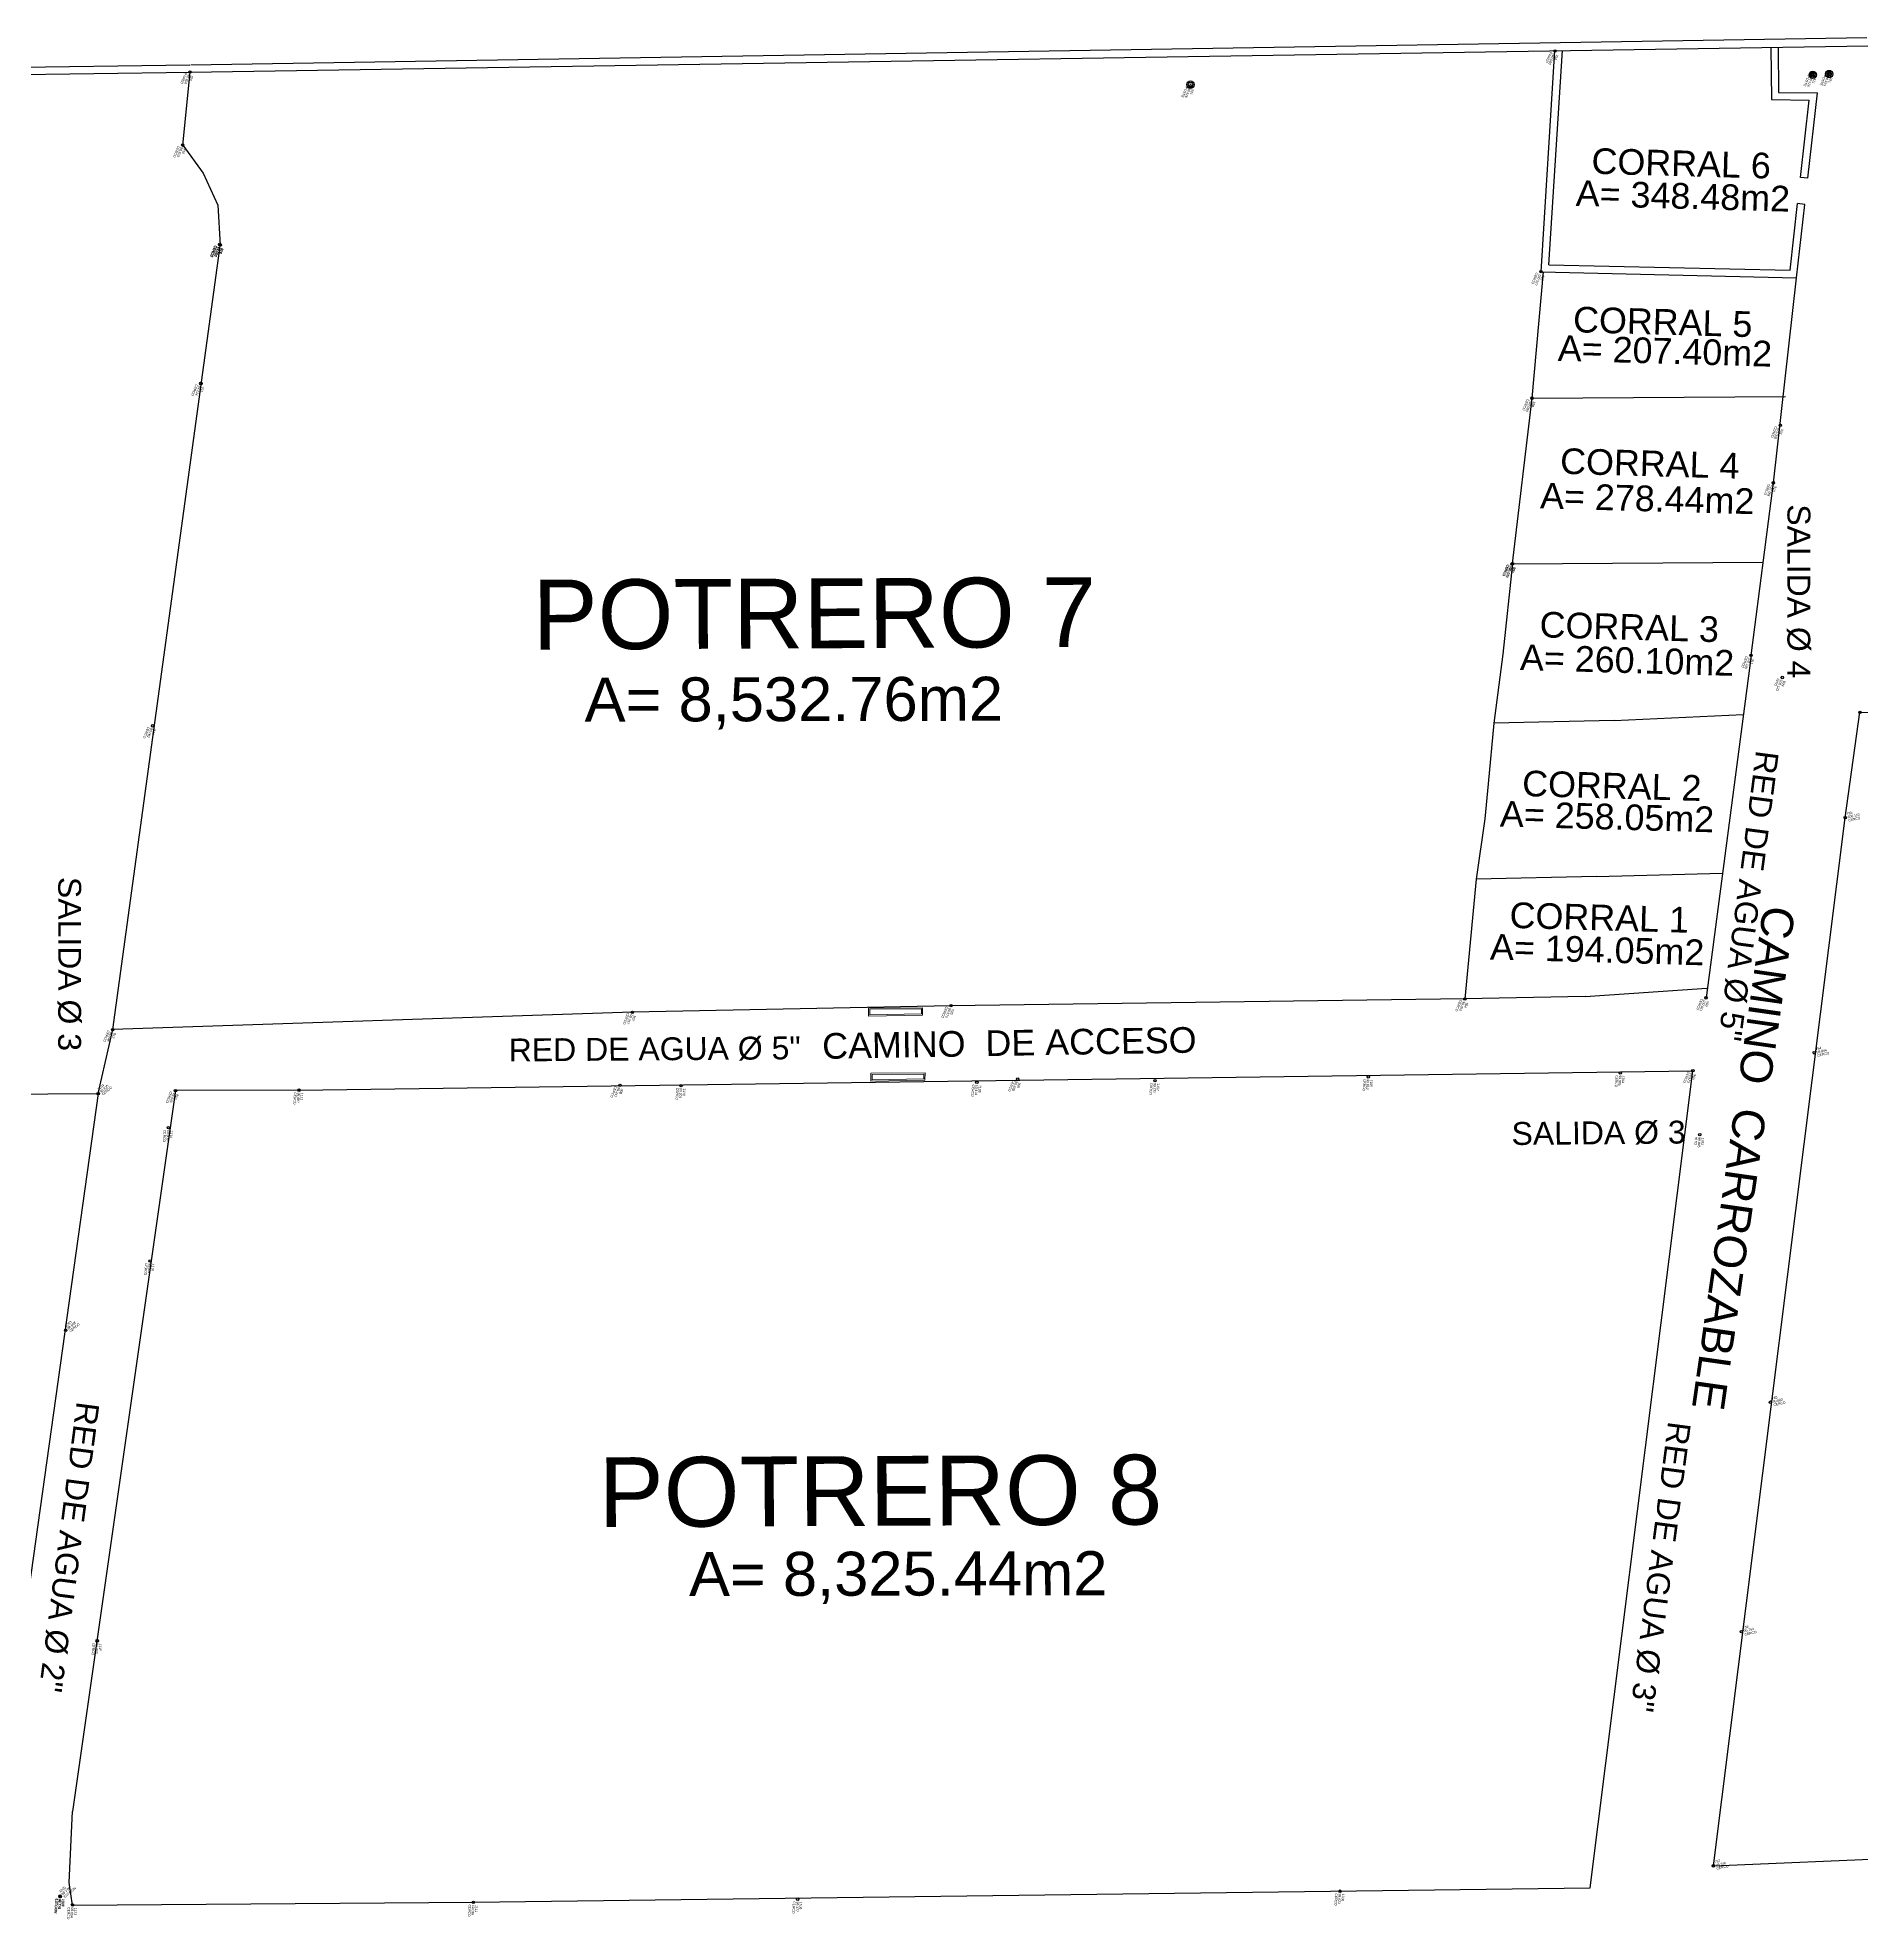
# Model space of a CAD drawing. Header units: metres. Extents: x -4524 to 2222, y -1534 to 2985.
# Drawn here: x -520.5 to -371.1, y 319.5 to 473.8 of the extents above; entities that cross this region are included whole.
import ezdxf
from ezdxf.enums import TextEntityAlignment as Align

# ---------------------------------------------------------------- set-up
doc = ezdxf.new("R2010")
doc.units = ezdxf.units.M
doc.header["$LTSCALE"] = 25.4
doc.header["$MEASUREMENT"] = 0
doc.layers.add('51', color=7, linetype='Continuous')
doc.styles.add('ARIAL', font='')
doc.styles.add('CUADROS', font='')
doc.styles.get('ARIAL').set_extended_font_data('Arial')
doc.styles.get('CUADROS').set_extended_font_data('Arial')

# ---------------------------------------------------------------- blocks, each defined once
blk = doc.blocks.new('POSTE')
at = {"color": 2}
blk.add_circle((0, 0), 0.8, dxfattribs=at)
at = {"color": 1}
blk.add_circle((0, 0), 0.5, dxfattribs=at)

msp = doc.modelspace()

# ---------------------------------------------------------------- linework, layer by layer
at = {"color": 30, "true_color": 0xf26722}
for p, q in [((-507.94, 471.56), (-370.66, 473.79)), ((-508, 470.97), (-368.84, 473.16)), ((-397.35, 454.62), (-396.21, 472.73)), ((-396.71, 455.2), (-395.6, 472.74)), ((-378.52, 473.01), (-378.48, 468.72)), ((-377.92, 473.02), (-377.89, 469.31)), ((-686.13, 468.9), (-508.01, 471.57)), ((-686.12, 468.31), (-508, 470.97)), ((-377.89, 469.31), (-374.7, 469.27)), ((-375.5, 462.28), (-374.7, 469.27)), ((-378.48, 468.72), (-375.38, 468.68)), ((-376.09, 462.35), (-375.38, 468.68)), ((-375.5, 462.28, 100.5), (-376.09, 462.35, 100.5)), ((-376.95, 454.74), (-376.34, 460.2)), ((-376.42, 454.13), (-375.74, 460.13)), ((-375.74, 460.13), (-376.34, 460.2)), ((-397.35, 454.62), (-376.42, 454.13)), ((-396.71, 455.2), (-376.95, 454.74))]:
    msp.add_line(p, q, dxfattribs=at)
at = {"linetype": 'Continuous'}
for p, q in [((-396.21, 472.69), (-396.21, 472.69)), ((-396.21, 472.69), (-396.21, 472.69)), ((-508, 470.97), (-508, 470.97)), ((-508, 470.97), (-508, 470.97)), ((-375.1, 470.75), (-375.1, 470.75)), ((-375.1, 470.75), (-375.1, 470.75)), ((-373.75, 470.81), (-373.75, 470.81)), ((-373.75, 470.81), (-373.75, 470.81)), ((-426.05, 469.84), (-426.05, 469.84)), ((-426.05, 469.84), (-426.05, 469.84)), ((-508.6, 464.99), (-508.6, 464.99)), ((-508.6, 464.99), (-508.6, 464.99)), ((-505.58, 456.85), (-505.58, 456.85)), ((-505.58, 456.85), (-505.58, 456.85)), ((-505.54, 456.84), (-505.54, 456.84)), ((-505.54, 456.84), (-505.54, 456.84)), ((-505.53, 456.81), (-505.53, 456.81)), ((-505.53, 456.81), (-505.53, 456.81)), ((-397.35, 454.62), (-397.35, 454.62)), ((-397.35, 454.62), (-397.35, 454.62)), ((-507.11, 445.47), (-507.11, 445.47)), ((-507.11, 445.47), (-507.11, 445.47)), ((-398.09, 444.27), (-398.09, 444.27)), ((-398.09, 444.27), (-398.09, 444.27)), ((-398.09, 444.27), (-398.09, 444.27)), ((-398.09, 444.27), (-398.09, 444.27)), ((-377.75, 442.04), (-377.75, 442.04)), ((-377.75, 442.04), (-377.75, 442.04)), ((-378.32, 437.34), (-378.32, 437.34)), ((-378.32, 437.34), (-378.32, 437.34)), ((-399.72, 430.7), (-399.72, 430.7)), ((-399.72, 430.7), (-399.72, 430.7)), ((-399.69, 430.73), (-399.69, 430.73)), ((-399.69, 430.73), (-399.69, 430.73)), ((-380.15, 423.21), (-380.15, 423.21)), ((-380.15, 423.21), (-380.15, 423.21)), ((-377.59, 421.4), (-377.59, 421.4)), ((-377.59, 421.4), (-377.59, 421.4)), ((-371.23, 418.55), (-371.23, 418.55)), ((-371.23, 418.55), (-371.23, 418.55)), ((-511.06, 417.44), (-511.06, 417.44)), ((-511.06, 417.44), (-511.06, 417.44)), ((-372.44, 409.92), (-372.44, 409.92)), ((-372.44, 409.92), (-372.44, 409.92)), ((-403.59, 395.08), (-403.59, 395.08)), ((-403.59, 395.08), (-403.59, 395.08)), ((-383.84, 395.17), (-383.84, 395.17)), ((-383.84, 395.17), (-383.84, 395.17)), ((-471.77, 393.99), (-471.77, 393.99)), ((-471.77, 393.99), (-471.77, 393.99)), ((-445.68, 394.52), (-445.68, 394.52)), ((-445.68, 394.52), (-445.68, 394.52)), ((-514.33, 392.57), (-514.33, 392.57)), ((-514.33, 392.57), (-514.33, 392.57)), ((-374.98, 390.67), (-374.98, 390.67)), ((-374.98, 390.67), (-374.98, 390.67)), ((-390.86, 389.02), (-390.86, 389.02)), ((-390.86, 389.02), (-390.86, 389.02)), ((-384.92, 389.2), (-384.92, 389.2)), ((-384.92, 389.2), (-384.92, 389.2)), ((-515.52, 387.33), (-515.52, 387.33)), ((-515.52, 387.33), (-515.52, 387.33)), ((-509.19, 387.57), (-509.19, 387.57)), ((-509.19, 387.57), (-509.19, 387.57)), ((-499.08, 387.61), (-499.08, 387.61)), ((-499.08, 387.61), (-499.08, 387.61)), ((-472.79, 388.01), (-472.79, 388.01)), ((-472.79, 388.01), (-472.79, 388.01)), ((-467.78, 387.98), (-467.78, 387.98)), ((-467.78, 387.98), (-467.78, 387.98)), ((-443.56, 388.25), (-443.56, 388.25)), ((-443.56, 388.25), (-443.56, 388.25)), ((-440.21, 388.51), (-440.21, 388.51)), ((-440.21, 388.51), (-440.21, 388.51)), ((-428.97, 388.39), (-428.97, 388.39)), ((-428.97, 388.39), (-428.97, 388.39)), ((-411.5, 388.7), (-411.5, 388.7)), ((-411.5, 388.7), (-411.5, 388.7)), ((-509.77, 384.54), (-509.77, 384.54)), ((-509.77, 384.54), (-509.77, 384.54)), ((-384.35, 383.96), (-384.35, 383.96)), ((-384.35, 383.96), (-384.35, 383.96)), ((-511.28, 373.63), (-511.28, 373.63)), ((-511.28, 373.63), (-511.28, 373.63)), ((-518.18, 367.94), (-518.18, 367.94)), ((-518.18, 367.94), (-518.18, 367.94)), ((-378.57, 362.06), (-378.57, 362.06)), ((-378.57, 362.06), (-378.57, 362.06)), ((-380.94, 343.27), (-380.94, 343.27)), ((-380.94, 343.27), (-380.94, 343.27)), ((-515.6, 342.52), (-515.6, 342.52)), ((-515.6, 342.52), (-515.6, 342.52)), ((-383.24, 324.1), (-383.24, 324.1)), ((-383.24, 324.1), (-383.24, 324.1)), ((-518.65, 321.62), (-518.65, 321.62)), ((-518.65, 321.62), (-518.65, 321.62)), ((-518.65, 321.62), (-518.65, 321.62)), ((-518.65, 321.62), (-518.65, 321.62)), ((-518.63, 321.58), (-518.63, 321.58)), ((-518.63, 321.58), (-518.63, 321.58)), ((-484.79, 321.11), (-484.79, 321.11)), ((-484.79, 321.11), (-484.79, 321.11)), ((-458.23, 321.37), (-458.23, 321.37)), ((-458.23, 321.37), (-458.23, 321.37)), ((-413.82, 322.02), (-413.82, 322.02)), ((-413.82, 322.02), (-413.82, 322.02)), ((-517.62, 320.89), (-517.62, 320.89)), ((-517.62, 320.89), (-517.62, 320.89))]:
    msp.add_line(p, q, dxfattribs=at)
at = {"color": 7, "lineweight": 30}
for p, q in [((-508.6, 464.99), (-508, 470.97)), ((-508.6, 464.99), (-506.91, 462.69)), ((-506.91, 462.69), (-505.72, 460.06)), ((-505.72, 460.06), (-505.53, 456.81)), ((-514.33, 392.57), (-505.51, 456.94)), ((-398.09, 444.27), (-397.14, 454.61)), ((-378.32, 437.34), (-376.42, 454.13)), ((-399.69, 430.73), (-398.09, 444.27)), ((-398.09, 444.27), (-377.33, 444.4)), ((-380.15, 423.21), (-378.32, 437.34)), ((-399.69, 430.73), (-400.47, 423.3)), ((-399.72, 430.7), (-379.16, 430.85)), ((-400.47, 423.3), (-401.22, 417.66)), ((-380.15, 423.21), (-383.84, 395.17)), ((-391.36, 417.88), (-380.79, 418.36)), ((-372.44, 409.92), (-371.23, 418.55)), ((-371.23, 418.55), (-344.47, 417.82)), ((-401.22, 417.66), (-401.68, 412.68)), ((-391.36, 417.88), (-401.22, 417.66)), ((-401.68, 412.68), (-401.95, 409.82)), ((-401.95, 409.82), (-402.67, 404.89)), ((-383.24, 324.1), (-372.44, 409.92)), ((-402.67, 404.89), (-403.59, 395.08)), ((-392.81, 405.11), (-402.67, 404.89)), ((-392.81, 405.11), (-382.5, 405.39)), ((-403.59, 395.08), (-445.68, 394.52)), ((-393.73, 395.29), (-403.59, 395.08)), ((-393.73, 395.29), (-383.76, 395.95)), ((-471.77, 393.99), (-514.33, 392.57)), ((-445.68, 394.52), (-471.77, 393.99)), ((-515.52, 387.33), (-514.33, 392.57)), ((-499.08, 387.61), (-384.92, 389.2)), ((-393.34, 322.29), (-384.92, 389.2)), ((-556.55, 387.05), (-515.52, 387.33)), ((-515.52, 387.33), (-524.71, 321.79)), ((-509.19, 387.57), (-517.63, 328.55)), ((-499.08, 387.61), (-509.19, 387.57)), ((-517.91, 322.73), (-517.63, 328.55)), ((-383.24, 324.1), (-352.66, 325.37)), ((-517.62, 320.89), (-517.91, 322.73)), ((-517.62, 320.89), (-484.79, 321.11)), ((-484.79, 321.11), (-393.34, 322.29))]:
    msp.add_line(p, q, dxfattribs=at)
at = {"color": 4, "lineweight": 20}
for points in [[(-452.43, 393.68), (-448, 393.76), (-448, 394.36), (-452.42, 394.33)], [(-452.33, 393.78), (-448.1, 393.85), (-448.1, 394.26), (-452.32, 394.23)], [(-452.23, 388.35), (-447.81, 388.43), (-447.8, 389.03), (-452.23, 389)], [(-452.13, 388.45), (-447.91, 388.53), (-447.9, 388.93), (-452.13, 388.9)]]:
    msp.add_lwpolyline(points, close=True, dxfattribs=at)
at = {"linetype": 'Continuous'}
for centre in [(-396.21, 472.69), (-508, 470.97), (-426.05, 469.84), (-508.6, 464.99), (-505.58, 456.85), (-505.54, 456.84), (-505.53, 456.81), (-397.35, 454.62), (-507.11, 445.47), (-398.09, 444.27), (-398.09, 444.27), (-377.75, 442.04), (-378.32, 437.34), (-399.72, 430.7), (-399.69, 430.73), (-380.15, 423.21), (-377.59, 421.4), (-371.23, 418.55), (-511.06, 417.44), (-372.44, 409.92), (-403.59, 395.08), (-383.84, 395.17), (-471.77, 393.99), (-445.68, 394.52), (-514.33, 392.57), (-374.98, 390.67), (-390.86, 389.02), (-384.92, 389.2), (-515.52, 387.33), (-509.19, 387.57), (-499.08, 387.61), (-472.79, 388.01), (-467.78, 387.98), (-443.56, 388.25), (-440.21, 388.51), (-428.97, 388.39), (-411.5, 388.7), (-509.77, 384.54), (-384.35, 383.96), (-511.28, 373.63), (-518.18, 367.94), (-378.57, 362.06), (-515.6, 342.52), (-380.94, 343.27), (-383.24, 324.1), (-518.65, 321.62), (-518.65, 321.62), (-518.63, 321.58), (-517.62, 320.89), (-484.79, 321.11), (-458.23, 321.37), (-413.82, 322.02)]:
    msp.add_circle(centre, 0.1, dxfattribs=at)
at = {"color": 30, "lineweight": 50, "true_color": 0xf26722}
for centre in [(-375.1, 470.75), (-373.75, 470.81)]:
    msp.add_circle(centre, 0.1, dxfattribs=at)

# ---------------------------------------------------------------- block references
at = {"color": 30, "lineweight": 50, "true_color": 0xf26722, "xscale": 0.3750000000000119, "yscale": 0.3750000000000119, "zscale": 0.125, "rotation": 22.72753844802789}
for p in [(-375.1, 470.75), (-373.75, 470.81), (-426.06, 469.94)]:
    msp.add_blockref('POSTE', p, dxfattribs=at)

# ---------------------------------------------------------------- texts
at = {"color": 4, "style": 'ARIAL'}
for s, height, rotation, p in [('SALIDA Ø 4', 1.874, 269.9716, (-377.17, 435.58)), ('RED DE AGUA Ø 5"', 1.8741, 262.5301, (-379.73, 415.49)), ('SALIDA Ø 3', 1.874, 269.9716, (-518.79, 405.07)), ('RED DE AGUA Ø 5"', 1.8741, 0.4416, (-481.89, 389.96, -100.5)), ('SALIDA Ø 3', 1.874, 0.492, (-399.76, 383.12)), ('RED DE AGUA Ø 2"', 1.8741, 262.5301, (-517.27, 362.17)), ('RED DE AGUA Ø 3"', 1.8741, 262.5301, (-386.93, 360.55))]:
    msp.add_text(s, height=height, rotation=rotation, dxfattribs=at).set_placement(p)
at = {"color": 3, "char_height": 0.2, "attachment_point": 4}
for s, insert, rotation in [('PARED', (-396.54, 472.61), 248.0259), ('PARED', (-508.34, 470.89), 248.0259), ('POSTE', (-375.43, 470.67), 248.0259), ('POSTE', (-374.09, 470.73), 248.0259), ('POSTE', (-426.38, 469.76), 248.0259), ('CERCO', (-508.93, 464.91), 248.0259), ('CERCO', (-505.91, 456.77), 248.0259), ('CERCO', (-505.87, 456.76), 248.0259), ('CERCO', (-505.86, 456.73), 248.0259), ('CERCO', (-397.68, 454.54), 248.0259), ('CERCO', (-507.44, 445.39), 248.0259), ('CERCO', (-398.42, 444.19), 248.0259), ('CERCO', (-398.42, 444.19), 248.0259), ('CERCO', (-378.09, 441.96), 248.0259), ('CERCO', (-378.65, 437.26), 248.0259), ('CERCO', (-400.06, 430.62), 248.0259), ('CERCO', (-400.02, 430.65), 248.0259), ('CERCO', (-380.49, 423.13), 248.0259), ('HITO', (-377.92, 421.32), 248.0259), ('CERCO', (-511.39, 417.35), 248.0259), ('CERCO', (-372.18, 409.69), 12.7971), ('CERCO', (-384.17, 395.09), 248.0259), ('CERCO', (-472.1, 393.91), 248.0259), ('CERCO', (-446.01, 394.44), 248.0259), ('CERCO', (-403.92, 394.99), 248.0259), ('CERCO', (-514.66, 392.49), 248.0259), ('CERCO', (-374.72, 390.44), 12.7971), ('CERCO', (-385.26, 389.12), 248.0259), ('CERCO', (-515.19, 387.24), 39.446), ('CERCO', (-509.53, 387.49), 248.0259), ('CERCO', (-499.38, 387.43), 266.2776), ('CERCO', (-473.12, 387.93), 248.0259), ('CERCO', (-468.07, 387.8), 266.2776), ('CERCO', (-443.85, 388.07), 266.2776), ('CERCO', (-440.55, 388.43), 248.0259), ('CERCO', (-429.26, 388.21), 266.2776), ('CERCO', (-411.8, 388.52), 266.2776), ('CERCO', (-391.15, 388.84), 266.2776), ('CERCO', (-510.06, 384.35), 266.2776), ('HITO', (-384.65, 383.78), 266.2776), ('CERCO', (-511.58, 373.45), 266.2776), ('CERCO', (-517.85, 367.85), 39.446), ('CERCO', (-378.31, 361.83), 12.7971), ('CERCO', (-380.68, 343.04), 12.7971), ('CERCO', (-515.89, 342.34), 266.2776), ('CERCO', (-382.98, 323.87), 12.7971), ('ESTCION', (-518.94, 321.44), 266.2776), ('ESTCION', (-518.92, 321.4), 266.2776), ('ESTCION', (-518.32, 321.53), 39.446), ('CERCO', (-458.52, 321.19), 266.2776), ('CERCO', (-414.11, 321.84), 266.2776), ('CERCO', (-517.92, 320.71), 266.2776), ('CERCO', (-485.08, 320.93), 266.2776)]:
    msp.add_mtext(s, dxfattribs=dict(at, insert=insert, rotation=rotation))
at = {"color": 1, "char_height": 0.2, "attachment_point": 4}
for s, insert, rotation in [('100.098', (-396.28, 472.51), 248.0259), ('98.984', (-508.08, 470.79), 248.0259), ('98.516', (-426.12, 469.66), 248.0259), ('98.516', (-375.17, 470.56), 248.0259), ('98.516', (-373.83, 470.62), 248.0259), ('98.924', (-508.67, 464.81), 248.0259), ('99.052', (-505.65, 456.66), 248.0259), ('99.052', (-505.61, 456.65), 248.0259), ('99.052', (-505.6, 456.63), 248.0259), ('100.227', (-397.42, 454.43), 248.0259), ('99.124', (-507.18, 445.28), 248.0259), ('100.098', (-398.16, 444.09), 248.0259), ('100.098', (-398.16, 444.09), 248.0259), ('100.306', (-377.83, 441.85), 248.0259), ('100.285', (-378.39, 437.16), 248.0259), ('100.100', (-399.76, 430.54), 248.0259), ('100.074', (-399.8, 430.51), 248.0259), ('100.199', (-380.23, 423.02), 248.0259), ('100.123', (-377.66, 421.22), 248.0259), ('99.062', (-511.13, 417.25), 248.0259), ('100.110', (-372.24, 409.97), 12.7971), ('99.257', (-471.84, 393.81), 248.0259), ('99.570', (-445.75, 394.33), 248.0259), ('99.893', (-403.66, 394.89), 248.0259), ('100.011', (-383.92, 394.99), 248.0259), ('98.998', (-514.4, 392.38), 248.0259), ('99.944', (-374.78, 390.71), 12.7971), ('99.973', (-385, 389.01), 248.0259), ('98.925', (-515.36, 387.46), 39.446), ('99.049', (-509.27, 387.38), 248.0259), ('98.881', (-499.1, 387.41), 266.2776), ('99.241', (-472.86, 387.83), 248.0259), ('99.201', (-467.79, 387.78), 266.2776), ('99.474', (-443.57, 388.05), 266.2776), ('99.629', (-440.29, 388.33), 248.0259), ('99.757', (-428.98, 388.19), 266.2776), ('99.814', (-411.52, 388.5), 266.2776), ('99.905', (-390.87, 388.82), 266.2776), ('98.905', (-509.78, 384.34), 266.2776), ('99.945', (-384.37, 383.76), 266.2776), ('98.852', (-511.3, 373.43), 266.2776), ('98.948', (-518.03, 368.07), 39.446), ('99.802', (-378.37, 362.1), 12.7971), ('99.754', (-380.75, 343.32), 12.7971), ('98.723', (-515.61, 342.32), 266.2776), ('99.748', (-383.04, 324.14), 12.7971), ('98.778', (-518.67, 321.42), 266.2776), ('98.778', (-518.64, 321.38), 266.2776), ('98.778', (-518.5, 321.75), 39.446), ('99.377', (-458.24, 321.17), 266.2776), ('99.623', (-413.83, 321.83), 266.2776), ('98.654', (-517.64, 320.69), 266.2776), ('99.036', (-484.8, 320.91), 266.2776)]:
    msp.add_mtext(s, dxfattribs=dict(at, insert=insert, rotation=rotation))
at = {"color": 2, "char_height": 0.2, "attachment_point": 4}
for s, insert, rotation in [('934', (-396.02, 472.4), 248.0259), ('920', (-507.82, 470.68), 248.0259), ('921', (-425.86, 469.55), 248.0259), ('921', (-374.91, 470.46), 248.0259), ('921', (-373.57, 470.52), 248.0259), ('919', (-508.41, 464.7), 248.0259), ('918', (-505.39, 456.56), 248.0259), ('916', (-505.34, 456.52), 248.0259), ('917', (-505.35, 456.55), 248.0259), ('932', (-397.16, 454.33), 248.0259), ('915', (-506.92, 445.18), 248.0259), ('928', (-397.9, 443.98), 248.0259), ('929', (-397.91, 443.98), 248.0259), ('923', (-377.57, 441.75), 248.0259), ('913', (-378.13, 437.05), 248.0259), ('924', (-399.54, 430.41), 248.0259), ('926', (-399.5, 430.44), 248.0259), ('911', (-379.97, 422.92), 248.0259), ('909', (-377.4, 421.11), 248.0259), ('914', (-510.87, 417.15), 248.0259), ('765', (-372.31, 410.24), 12.7971), ('907', (-471.58, 393.7), 248.0259), ('905', (-445.49, 394.23), 248.0259), ('904', (-403.4, 394.78), 248.0259), ('903', (-383.66, 394.88), 248.0259), ('912', (-514.14, 392.28), 248.0259), ('764', (-374.85, 390.98), 12.7971), ('902', (-384.74, 388.91), 248.0259), ('1204', (-515.54, 387.67), 39.446), ('1112', (-498.82, 387.39), 266.2776), ('908', (-472.6, 387.72), 248.0259), ('1110', (-467.51, 387.76), 266.2776), ('1108', (-443.29, 388.03), 266.2776), ('906', (-440.03, 388.22), 248.0259), ('1107', (-428.7, 388.17), 266.2776), ('1105', (-411.24, 388.48), 266.2776), ('1104', (-390.6, 388.81), 266.2776), ('910', (-509.01, 387.28), 248.0259), ('1114', (-509.5, 384.32), 266.2776), ('1103', (-384.09, 383.74), 266.2776), ('1116', (-511.02, 373.41), 266.2776), ('1203', (-518.21, 368.28), 39.446), ('763', (-378.44, 362.37), 12.7971), ('758', (-380.81, 343.59), 12.7971), ('1115', (-515.33, 342.3), 266.2776), ('757', (-383.11, 324.42), 12.7971), ('1200', (-518.68, 321.97), 39.446), ('1120', (-518.39, 321.41), 266.2776), ('1119', (-518.36, 321.36), 266.2776), ('1109', (-457.97, 321.15), 266.2776), ('1106', (-413.55, 321.81), 266.2776), ('1113', (-517.36, 320.67), 266.2776), ('1111', (-484.53, 320.89), 266.2776)]:
    msp.add_mtext(s, dxfattribs=dict(at, insert=insert, rotation=rotation))
at = {"layer": '51', "color": 7, "linetype": 'Continuous', "style": 'CUADROS'}
for s, height, rotation, p in [('CORRAL 6', 2.102, 358.4348, (-393.24, 462.65, 0.5)), ('CORRAL 5', 2.102, 358.4348, (-394.75, 449.67, -100)), ('CORRAL 4', 2.102, 358.4348, (-395.81, 438.08, -100)), ('CORRAL 3', 2.102, 358.4348, (-397.49, 424.69, -100)), ('CORRAL 2', 2.102, 358.4348, (-398.92, 411.69, -100)), ('CORRAL 1', 2.102, 358.4348, (-399.95, 400.9)), ('CAMINO  CARROZABLE', 2.6271, 261.8793, (-379.12, 402.82)), ('CAMINO  DE ACCESO', 2.1017, 0.9644, (-456.21, 390.17)), ('CAMINO  CARROZABLE', 2.6271, 5.1953, (-376.08, 314.36)), ('CAMINO  CARROZABLE', 2.6271, 5.1953, (-376.08, 314.36))]:
    msp.add_text(s, height=height, rotation=rotation, dxfattribs=at).set_placement(p)
for s, p in [('POTRERO 7', (-456.87, 426.65)), ('POTRERO 8', (-451.46, 354.8, -97.5))]:
    msp.add_text(s, height=5.717, rotation=0.2709, dxfattribs=at).set_placement(p, align=Align.MIDDLE)
at = {"layer": '51', "color": 7, "linetype": 'Continuous', "attachment_point": 1, "style": 'CUADROS'}
for s, insert, char_height, width, rotation in [('A={\\fArial|b0|i0|c238|p34; 348.48}m2', (-394.47, 462.12), 2.1017, 18.2389, 358.4348), ('A={\\fArial|b0|i0|c238|p34; 207.40}m2', (-395.94, 449.43), 2.1017, 28.2677, 358.4348), ('A={\\fArial|b0|i0|c238|p34; 278.44}m2', (-397.39, 437.35), 2.1017, 18.1727, 358.4348), ('A={\\fArial|b0|i0|c238|p34; 260.10}m2', (-399.04, 424.11), 2.1017, 25.8508, 358.4348), ('A={\\fArial|b0|i0|c238|p34; 8},{\\fArial|b0|i0|c238|p34;532.76}m2', (-475.69, 421.39), 3.6029, 42.2187, 0.1218), ('A= {\\fArial|b0|i0|c238|p34;258.05}m2', (-400.68, 411.3), 2.1017, 26.2711, 358.4348), ('A= 1{\\fArial|b0|i0|c238|p34;94.05}m2', (-401.49, 400.41), 2.1017, 25.8508, 358.4348), ('A={\\fArial|b0|i0|c238|p34; 8},{\\fArial|b0|i0|c238|p34;325.4}4m2', (-467.14, 349.79), 3.6029, 42.2187, 0.1218)]:
    msp.add_mtext(s, dxfattribs=dict(at, insert=insert, char_height=char_height, width=width, rotation=rotation))

doc.saveas('drawing.dxf')
